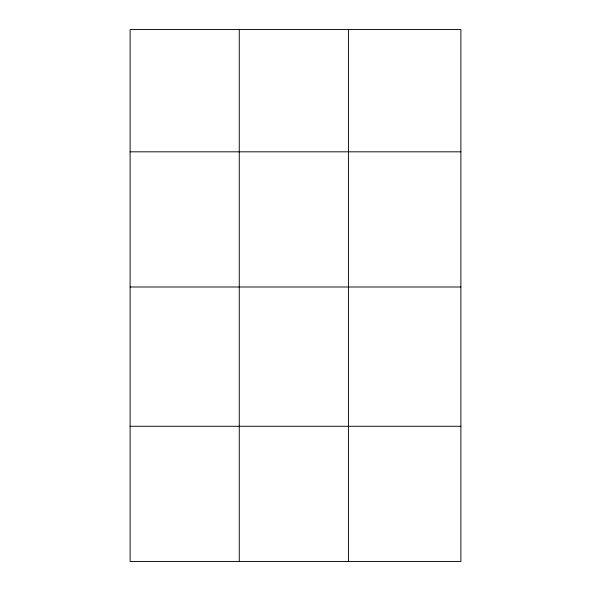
<?xml version="1.0" encoding="UTF-8"?>
<svg xmlns="http://www.w3.org/2000/svg" width="591" height="591" viewBox="0 0 591 591"><rect width="100%" height="100%" fill="white"/><g stroke="black" fill="none" stroke-linecap="round" stroke-linejoin="round"><path stroke-width="0.89" d="M460.884 286.997L460.884 29.55L130.116 29.55L130.116 561.45L460.884 561.45L460.884 286.997L130.116 286.997M130.116 151.821L460.884 151.821M130.116 426.274L460.884 426.274M348.424 29.55L348.424 561.45M239.266 29.55L239.266 561.45"/></g></svg>
